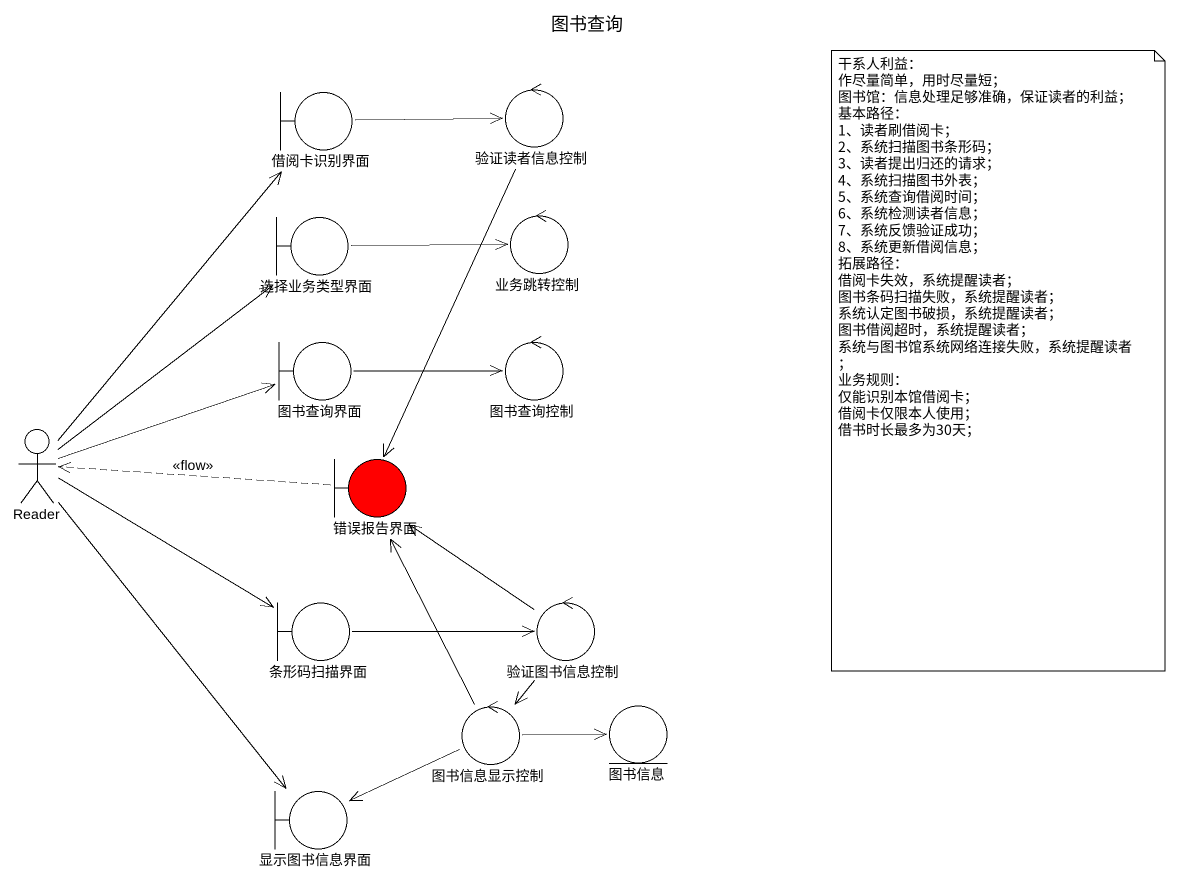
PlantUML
@startuml
title 图书查询
boundary 借阅卡识别界面
control 验证读者信息控制
boundary 选择业务类型界面
control 业务跳转控制
boundary 图书查询界面
control 图书查询控制
actor Reader
boundary 错误报告界面 #FF0000
boundary 条形码扫描界面
control 验证图书信息控制
control 图书信息显示控制
entity 图书信息
boundary 显示图书信息界面
借阅卡识别界面 -right-> 验证读者信息控制
验证读者信息控制 --> 错误报告界面
选择业务类型界面 -right-> 业务跳转控制
图书查询界面 -right-> 图书查询控制
Reader -up-> 借阅卡识别界面
Reader -up-> 选择业务类型界面
Reader -right-> 图书查询界面
Reader -right-> 条形码扫描界面
Reader --> 显示图书信息界面
错误报告界面 .left.> Reader : <<flow>>
条形码扫描界面 -right-> 验证图书信息控制
验证图书信息控制 -up-> 错误报告界面
验证图书信息控制 --> 图书信息显示控制
图书信息显示控制 -up-> 错误报告界面
图书信息显示控制 -right-> 图书信息
图书信息显示控制 -left-> 显示图书信息界面
note as N1
  干系人利益：
  作尽量简单，用时尽量短；
  图书馆：信息处理足够准确，保证读者的利益；
  基本路径：
  1、读者刷借阅卡；
  2、系统扫描图书条形码；
  3、读者提出归还的请求；
  4、系统扫描图书外表；
  5、系统查询借阅时间；
  6、系统检测读者信息；
  7、系统反馈验证成功；
  8、系统更新借阅信息；
  拓展路径：
  借阅卡失效，系统提醒读者；
  图书条码扫描失败，系统提醒读者；
  系统认定图书破损，系统提醒读者；
  图书借阅超时，系统提醒读者；
  系统与图书馆系统网络连接失败，系统提醒读者；
  业务规则：
  仅能识别本馆借阅卡；
  借阅卡仅限本人使用；
  借书时长最多为30天；
end note
@enduml
